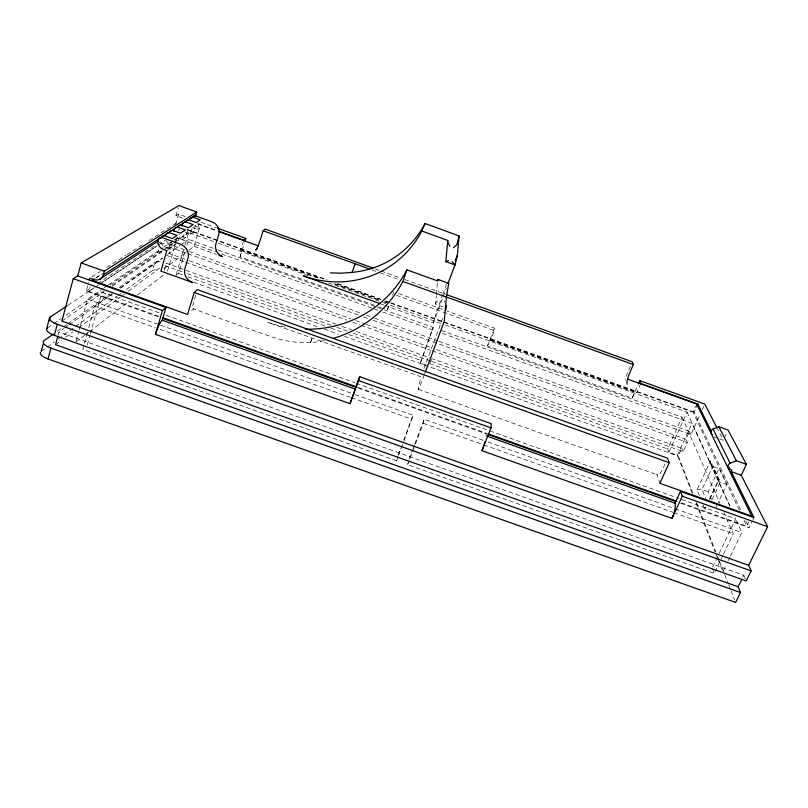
<?xml version="1.0" encoding="UTF-8"?>
<svg xmlns="http://www.w3.org/2000/svg" width="808" height="808" viewBox="0 0 808 808"><rect width="100%" height="100%" fill="white"/><g stroke="black" fill="none" stroke-linecap="round" stroke-linejoin="round"><path stroke-width="0.61" stroke-dasharray="4.04 3.03" d="M640.805 383.467L636.674 392.961A9.141 2.03 -70.1 0 0 632.169 398.081L487.507 345.976A9.191 0.788 -70.2 0 1 490.577 340.299L494.344 330.613L494.425 328.149L447.066 311.06M443.239 306.889L435.623 304.161L436.33 295.587M436.441 294.364L437.461 282.123M709.747 499.243L719.009 479.508L710.474 460.934C709.323 465.974 715.353 467.822 719.1 468.499L726.695 484.628L718.09 502.829M719.009 479.508C716.777 483.204 725.463 483.255 726.695 484.628M415.474 443.986L423.291 423.311L424.109 419.221L483.356 440.36M435.623 304.161L436.098 302.303L439.683 299.253M722.928 555.338L714.211 573.448L407.656 464.661L408.141 462.439M403.909 441.178L413.019 415.272L354.934 394.546M425.705 365.065L420.301 363.125L433.179 327.482L384.497 309.949M87.436 332.573L82.8 349.389L396.576 460.732L397.657 456.318M420.301 363.125L433.179 327.482M703.071 504.879L704.93 509.495L705.919 507.222M384.972 305.454L433.391 323.008L436.249 312.615L442.43 295.566M58.035 335.471L58.954 332.027L64.085 328.371M158.045 316.716L86.244 291.082L88.658 282.245M158.944 316.312L88.88 291.294L90.082 286.88M76.124 340.855L78.73 331.331M79.053 330.139L80.032 326.563M80.356 325.371L87.527 299.162L103.161 288.486M88.759 327.775L94.718 306.161L112.211 293.718M87.355 344.844L89.991 335.33M90.314 334.138L101.889 292.344L103.949 290.92M126.27 289.587L152.591 270.458L155.015 262.075A9.413 2.666 16.2 0 1 161.661 261.974M110.393 284.79L157.853 252.248L158.55 249.834M182.628 218.13L175.982 215.736L178.285 207.828M166.963 248.349L169.023 246.925L170.387 242.238M175.508 224.685L178.578 214.15L185.658 216.706M167.69 250.056L169.458 248.814L171.447 241.996M164.246 270.387L166.327 263.256L336.168 324.24M184.689 249.823L171.619 245.127L169.175 253.52L188.183 260.348M166.347 240.582A7.464 6.908 44.7 0 0 170.67 244.309L174.124 245.551L174.781 243.309M175.104 242.188L176.094 238.814M167.478 271.124L176.144 241.531M176.498 240.35L177.184 237.976L215.706 251.844M178.144 240.976L180.103 234.3M177.386 237.683A7.272 6.757 45.1 0 0 179.063 238.542L182.426 239.754L185.012 230.977M182.426 239.754L185.638 237.512L188.203 228.816M176.285 274.286L184.678 245.905M185.022 244.723L188.638 232.502L213.564 241.481M175.932 275.467L178.507 273.427L185.466 249.955M186.85 245.258L188.587 239.39L217.089 249.652M185.416 232.209A7.1 6.605 45.6 0 0 187.052 233.047L190.334 234.229L192.476 226.998M190.334 234.229L193.385 232.088L195.869 223.735M192.607 227.311A6.939 6.464 46 0 0 194.203 228.119L197.415 229.28L199.526 222.2M189.032 250.096L194.061 246.339L199.606 227.745L196.425 226.594A6.888 6.424 46.1 0 1 194.839 225.786M195.718 295.102L194.061 300.566A11.857 2.03 -69.9 0 0 193.93 308.434L190.284 311.878M374.286 305.192L240.087 256.853A9.272 1.384 -70.3 0 0 240.653 250.217L243.774 240.198M240.087 256.853L244.39 243.036M324.2 340.633A124.563 119.089 42.6 0 1 310.514 342.673L312.534 336.694M310.514 342.673L312.726 336.36M388.709 306.05L387.345 309.898L382.598 308.191M387.345 309.898L388.557 306.515M392.587 295.223L393.789 291.829M442.875 294.364L446.279 285.153M433.391 323.008L446.289 288.193M423.958 368.569L443.461 316.211M424.22 374.962L421.584 382.022A11.767 0.556 -70.4 0 1 418.433 388.749L420.918 376.72L267.751 322.281A119.17 114.251 43.8 0 0 286.88 327.361M424.654 373.791L425.533 371.438M430.23 362.802L431.512 359.368M398.091 455.146L400.728 448.107M403.798 439.895L413.019 415.272M396.576 460.732L398.304 456.136M398.738 454.985L403.475 442.329M409.06 459.035L412.605 449.672M413.05 448.501L414.373 444.986M414.817 443.814L424.109 419.221M407.656 464.661L415.039 445.137M487.507 345.976L494.425 328.149M630.432 366.206L625.24 378.265L626.008 380.578M632.169 398.081L637.855 384.982M691.961 492.607L677.407 455.348L668.913 452.298L667.65 448.935L682.003 417.1L441.835 330.593L441.34 333.088L691.951 423.331L729.816 506.212M668.913 452.298L687.053 412.141L444.966 324.887M665.024 463.893L662.964 468.448A11.666 3.08 -70.8 0 1 656.854 474.044L659.904 483.305M739.3 510.232L692.981 412.12L695.728 406.05M740.461 509.575L694.153 412.12L696.9 406.06M677.407 455.348L691.951 423.331M692.91 493.415L678.265 456.076L681.79 448.319L432.371 358.772M431.714 361.388L683.134 451.632L687.305 442.481L685.921 439.239L689.476 431.411L438.865 341.259M373.023 320.291L690.89 434.603L700.162 414.262M702.223 409.737L703.768 406.343M699.344 495.647L697.021 489.88L710.474 460.934M724.372 437.997L726.998 432.351M711.585 499.546L708.242 491.688L719.1 468.499M709.646 499.031L718.474 480.215M704.93 509.495L706 507.212M712.171 499.384L720.211 482.305L712.838 466.256L702.021 489.466L705.717 498.405M715.938 507.384L717.555 503.97M712.707 566.852L718.625 554.51M719.17 553.389L735.795 518.736L676.377 497.516M723.473 554.207L733.27 533.835L723.918 512.545M723.423 570.66L726.139 565.055M728.301 560.58L729.927 557.217M730.472 556.096L741.845 532.563L735.048 517.675M681.528 502.879L746.845 526.2L749.016 521.726M680.498 503.222L749.077 527.705L752.339 520.978M752.884 519.857L753.975 517.615M742.764 577.356L743.794 575.256L58.954 332.027M75.8 342.047L84.729 335.229M85.729 334.472L88.708 332.199M89.698 331.442L129.401 301.111M137.35 295.051L164.145 274.589M163.862 268.872L188.022 250.854M55.57 344.683L61.63 340.219M65.67 337.249L72.74 332.048M78.81 327.594L120.24 297.132M121.251 296.395L124.281 294.163M128.331 291.193L159.651 268.165M41.238 351.399L46.298 347.723M47.308 346.986L54.399 341.834M58.449 338.895L74.639 327.119M75.659 326.381L117.16 296.213M118.17 295.476L121.21 293.274M120.422 287.88L162.479 257.964M167.609 254.308L179.921 245.551M180.942 244.824L188.587 239.39M65.105 327.644L68.175 325.452M69.205 324.725L112.241 294.061M120.442 288.224L162.458 258.297M57.439 331.159L62.58 327.523M63.61 326.796L66.69 324.614M67.71 323.887L109.827 294.072M119.069 287.527L155.015 262.075M174.124 245.551L175.811 244.38M197.415 229.28L199.606 227.745M61.883 321.099L104.121 291.86M112.362 286.153L162.842 251.207M112.211 285.214L162.822 250.308M163.852 249.601L173.144 243.188M174.185 242.481L188.638 232.502M47.44 327.937L52.601 324.392M53.631 323.685L60.852 318.736M66.014 315.201L101.101 291.153M104.202 287.779L107.333 285.638M108.373 284.931L162.59 247.935M163.63 247.228L173.013 240.824M174.063 240.107L177.184 237.976M88.88 291.294L94.122 287.799M102.525 282.214L157.106 245.874M158.156 245.178L165.509 240.289M68.135 305.141L94.324 287.709M95.364 287.012L98.515 284.921M99.556 284.224L157.156 245.874M86.244 291.082L91.466 287.638M97.728 283.497L156.207 244.844M157.247 244.157L162.469 240.703M178.134 230.351L180.214 228.977M697.021 489.88L700.677 489.153L708.242 491.688M96.112 277.548L102.454 273.468M95.708 278.204L102.02 274.134M91.88 276.841L100.374 271.438M106.737 267.397L125.846 255.257M126.907 254.581L143.885 243.794M149.187 240.42L178.901 221.533M175.982 215.736L178.578 214.15M445.44 284.426L446.4 283.931M310.706 342.329L297.627 342.441L284.567 340.602L272.013 337.037L193.233 308.838M418.362 389.375L657.399 474.882M101.889 292.344L160.136 313.14M166.084 315.272L355.106 382.78M356.288 383.204L488.638 430.472M489.83 430.896L675.195 497.092M358.479 387.547L486.749 433.341M358.328 388.214L487.012 434.159M87.527 299.162L159.338 324.776M160.519 325.2L353.752 394.122M488.103 442.047L674.135 508.414M675.316 508.828L741.845 532.563M94.718 306.161L155.348 327.775M160.095 329.472L350.278 397.284M351.47 397.708L412.09 419.322M423.291 423.311L482.679 444.491M483.861 444.915L672.7 512.242M673.892 512.666L733.27 533.835M194.061 246.339L216.625 254.469M714.08 436.926L718.696 438.593M719.857 439.007L723.322 440.249L717.666 429.21M189.436 251.53L361.661 313.484M366.418 315.201L373.538 317.756M374.73 318.19L437.684 340.835M169.023 246.925L186.81 253.318M188.001 253.752L358.792 315.171M363.539 316.877L368.286 318.584M169.458 248.814L165.953 247.561A7.575 6.999 44.5 0 1 160.641 240.067M189.365 260.772L350.924 318.837M355.682 320.544L365.186 323.968M366.367 324.392L431.704 347.874M436.461 349.581L685.921 439.239M166.559 255.379L184.355 261.772M185.537 262.196L346.864 320.16M352.793 322.291L359.913 324.846M361.095 325.281L431.078 350.419M432.27 350.844L687.305 442.481M342.107 326.371L351.611 329.785M356.358 331.482L431.189 358.348M164.882 265.62L182.669 272.003M187.416 273.71L330.916 325.21M336.845 327.341L347.521 331.169M353.45 333.3L430.533 360.964M178.507 273.427L183.234 275.124M187.971 276.821L325.159 326.048M331.078 328.169L342.905 332.411M348.814 334.532L420.958 360.419M429.543 363.499L667.65 448.935M193.597 282.224L319.514 327.392M324.271 329.098L338.522 334.209M344.461 336.34L678.265 456.076M375.245 268.882L379.982 270.589M381.174 271.023L400.122 277.871M404.859 279.588L445.137 294.142M200.99 222.24L216.332 227.775M398.526 293.536L445.885 310.636M197.809 223.614L216.665 230.421M396.455 295.294L494.344 330.613M197.607 223.957L217.493 231.138M187.012 229.29L327.321 279.871M337.946 283.699L380.467 299.031M386.365 301.162L389.911 302.434M391.092 302.859L694.153 412.12M186.911 229.684L325.574 279.679M337.431 283.951L383.649 300.606M384.83 301.041L389.577 302.748M390.759 303.172L692.981 412.12M193.385 232.088L190.132 230.916A7.03 6.545 45.7 0 1 188.517 230.098M241.107 250.026L320.665 278.709M334.916 283.84L380.043 300.111M384.8 301.818L387.173 302.677M490.496 339.926L636.29 392.476M240.653 250.217L319.756 278.73M333.926 283.84L379.972 300.435M384.689 302.131L387.052 302.99M490.577 340.299L636.674 392.961M218.301 243.198L310.868 276.558M328.664 282.972L382.073 302.222M383.255 302.647L385.628 303.505M390.375 305.212L443.774 324.462M379.033 306.909L381.406 307.757M185.638 237.512L182.305 236.31A7.201 6.696 45.3 0 1 179.224 234.229M218.271 250.076L376.185 306.949M377.376 307.383L383.315 309.514M221.634 253.985L378.094 310.312M382.83 312.019L432.613 329.947M371.993 269.902L379.043 272.458M380.214 272.882L399 279.719M381.426 304.161L383.79 305.02M444.036 300.818L444.834 302.192M745.845 520.908L749.077 527.705M744.148 520.493L746.845 526.2M687.053 412.141L730.553 507.272M689.476 431.411L690.89 434.603M682.003 417.1L719.867 503.313M743.794 575.256L746.208 580.922M681.79 448.319L683.134 451.632M696.587 502.798L715.878 552.026M717.716 556.712L719.09 560.237M719.554 561.409L728.281 583.679M728.745 584.851L730.573 589.537M731.038 590.709L734.714 600.081M696.052 503.081L715.151 551.985M715.605 553.157L717.423 557.813M717.878 558.974L722.433 570.62M712.575 569.074L714.211 573.448M157.853 252.248A9.444 2.596 16.3 0 1 164.499 252.207M160.297 243.784A9.464 2.545 16.5 0 1 171.619 245.127M152.591 270.458A9.393 2.727 16.1 0 1 159.247 270.296"/><path stroke-width="1.21" d="M728.927 467.175L730.028 469.408L731.977 470.104L731.25 471.66L753.975 517.615L680.457 491.345L682.235 496.193L671.993 518.403L481.962 450.692L491.032 427.886L491.173 423.685L359.752 376.72L350.005 403.667L155.439 334.34L162.469 310.504L165.983 307.464L77.709 275.912L73.265 278.629L61.883 321.099L748.663 565.327L751.127 570.903L746.208 580.922L54.338 335.31A12.696 4.424 13.5 0 1 47.44 327.937M380.245 303.737L303.495 275.892A100.798 97.324 51.2 0 0 421.826 230.987L447.794 240.481L445.824 261.59L455.035 264.923L457.368 255.217L459.065 235.926L425.048 223.493A97.243 94.051 52.5 0 1 352.157 272.377L341.41 273.185L330.321 272.892M305.212 329.189A119.17 114.251 43.8 0 0 406.889 269.862L437.562 280.901L437.916 279.396L448.753 283.406L446.359 297.081L444.279 321.261L425.513 371.529L197.364 289.648L194.193 292.486L187.557 314.464L91.89 280.265L94.001 278.901M425.513 371.529L667.59 458.207L669.236 462.701L659.904 483.305L751.723 516.12L696.648 404.03L627.584 379.114M459.065 235.926L456.833 244.814L453.359 247.733M46.622 328.906L49.52 317.948M41.238 351.399L43.137 344.208M49.369 320.645L50.338 316.999L67.094 305.838M741.744 579.447L738.148 586.77L740.492 592.537L735.634 602.425L48.026 358.964L50.924 348.086A12.655 4.535 13.3 0 1 44.087 340.612L53.338 334.068M54.338 335.31L57.277 324.291A12.726 4.333 13.7 0 1 50.338 316.999M57.721 336.623L55.57 344.683L738.148 586.77M77.709 275.912L81.204 262.913L178.942 205.575L196.708 211.989L195.849 214.888A6.383 5.949 46.9 0 1 195.203 216.322M89.254 280.033L89.759 278.184L93.607 279.558A8.332 7.545 43 0 0 103.343 274.912L195.849 214.888M103.343 274.912L104.363 271.195L196.708 211.989M155.439 334.34A12.049 2.313 -69.4 0 1 162.216 320.221L165.983 307.464M447.794 240.481L447.582 241.834L449.804 246.228M245.107 240.723L245.824 238.421L217.514 228.199M372.882 268.024L265.075 229.048L263.156 230.765L260.398 239.501A9.504 1.303 -70.5 0 1 255.661 250.066L257.247 248.571M352.025 272.589L355.116 263.761L369.65 269.044M332.714 338.522A124.563 119.089 42.6 0 0 402.879 281.457L406.889 269.862M350.005 403.667L359.752 376.72M455.237 260.974L457.368 255.217M448.016 283.547L455.328 263.812M445.632 310.383L446.481 305.444M421.826 230.987L425.048 223.493M447.511 295.001L632.321 361.812L633.32 364.57L629.745 372.872A9.373 1.99 -69.8 0 0 627.149 384.042M638.33 383.881L639.754 380.608L704.798 404.081L717.1 428.099M696.9 406.06L697.819 404.04L640.805 383.467L639.754 380.608M671.993 518.403A11.827 3.373 -71.5 0 0 674.983 503.233L680.457 491.345M748.663 565.327L767.6 526.695L741.249 475.245L746.42 464.358L728.058 430.088L718.787 426.745L713.05 429.078A3.384 3.091 -15 0 0 712.191 434.441M355.116 263.761L263.156 230.765M245.824 238.421L243.774 240.198L219.029 231.27M99.647 279.346L158.328 240.976M448.42 260.59L445.824 261.59M730.028 469.408A3.666 3.313 -14 0 1 730.169 463.236L736.401 460.752L746.42 464.358M447.915 283.305L448.692 283.224M437.916 279.396L438.825 280.033M57.277 324.291L751.127 570.903M50.924 348.086L740.492 592.537M81.204 262.913L104.363 271.195M73.265 278.629L162.469 310.504M358.257 380.447L491.032 427.886M682.235 496.193L767.6 526.695M162.509 317.584L357.288 387.123M487.931 433.765L676.771 501.182M162.751 318.402L355.964 387.375M488.204 434.583L675.761 501.536M162.216 320.221L355.338 389.143M486.325 435.896L674.983 503.233M402.879 281.457L446.359 297.081M218.998 255.318L222.564 256.601A10.221 9.585 42.7 0 1 215.877 243.935L218.705 234.633A10.282 9.615 44.8 0 0 211.979 221.826L196.011 216.069A3.444 3.212 46.2 0 0 191.9 218.049M731.25 471.66L741.249 475.245M194.193 292.486L669.236 462.701M447.178 297.283L633.32 364.57M218.665 231.563L258.439 245.915M454.944 264.923L452.147 261.641M718.787 426.745L736.401 460.752M713.05 429.078L730.169 463.236M697.819 404.04L711.363 431.442M173.983 231.32A7.272 6.757 45.1 0 1 174.245 229.533A3.636 3.373 45.3 0 1 178.588 227.452L185.335 229.886L180.436 233.189L173.579 230.714A3.697 3.424 45.1 0 0 169.539 232.007M165.711 235.088A3.737 3.454 44.9 0 1 170.155 232.957L177.083 235.451L172.437 238.582L165.418 236.047A3.788 3.505 44.7 0 0 160.913 238.208M189.638 219.513A3.464 3.232 46.1 0 1 193.789 217.524L200.222 219.847L196.223 222.543L189.698 220.19A3.515 3.272 45.9 0 0 185.86 221.422M177.901 226.583A3.606 3.343 45.5 0 1 181.84 225.321L188.527 227.735L193.183 224.584L186.608 222.21A3.545 3.303 45.7 0 0 182.366 224.25A7.1 6.605 45.6 0 0 182.103 225.998M484.972 441.996A11.908 1.303 -70.7 0 1 481.962 450.692M48.026 358.964A12.615 4.636 13.1 0 1 40.4 352.429M166.802 250.672L160.843 271.124L192.425 282.457A11.322 10.514 41 0 1 184.931 268.509L187.981 258.277A11.393 10.554 43.1 0 0 180.426 244.178L162.721 237.804A3.818 3.525 44.6 0 0 158.186 239.976A7.636 7.05 44.4 0 0 163.277 249.399L166.802 250.672"/></g></svg>
